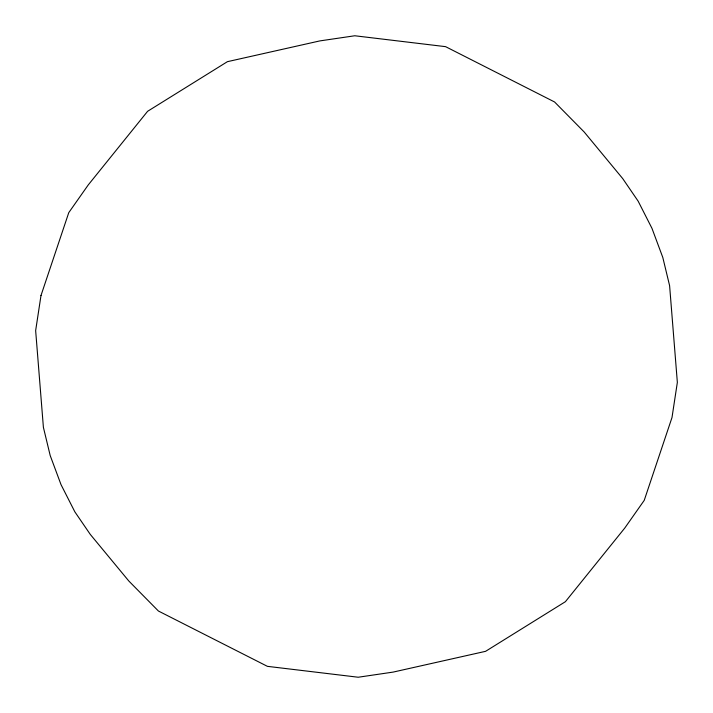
<?xml version="1.0" encoding="UTF-8"?>
<svg xmlns="http://www.w3.org/2000/svg" width="713" height="713" viewBox="0 0 713 713"><rect width="100%" height="100%" fill="white"/><g stroke="black" fill="none" stroke-linecap="round" stroke-linejoin="round"><path stroke-width="1.07" d="M40.998 295.485L35.65 330.618L43.395 427.319L50.195 455.536L61.033 484.662L74.847 511.836L90.293 534.42L128.839 581.033L158.42 611.023L267.411 666.343L358.22 677.234L393.148 672.092L485.589 651.325L565.391 601.701L624.748 528.075L644.231 500.357L672.002 417.515L677.35 382.382L669.605 285.681L662.805 257.464L651.967 228.338L638.153 201.164L622.707 178.58L584.161 131.967L554.58 101.977L445.589 46.657L354.78 35.766L319.852 40.908L227.411 61.675L147.609 111.299L88.252 184.925L68.769 212.643L40.998 295.485"/></g></svg>
